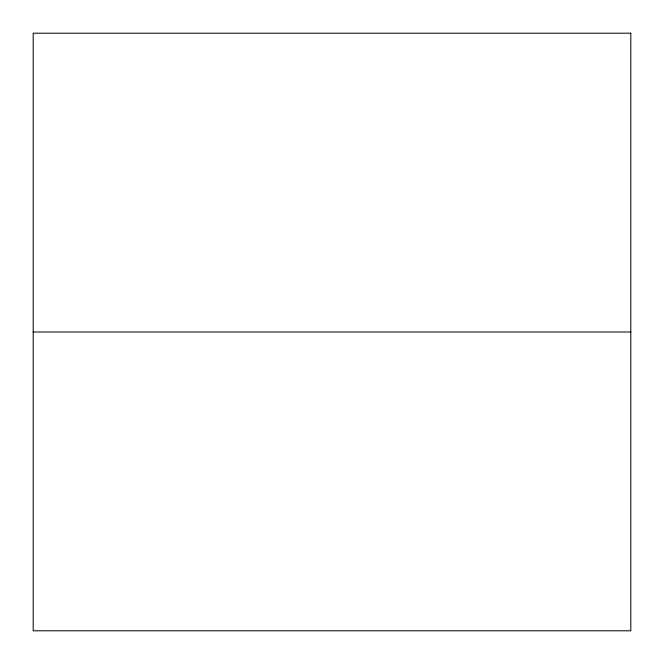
<?xml version="1.0" encoding="UTF-8"?>
<svg xmlns="http://www.w3.org/2000/svg" width="664" height="664" viewBox="0 0 664 664"><rect width="100%" height="100%" fill="white"/><g stroke="black" fill="none" stroke-linecap="round" stroke-linejoin="round"><path stroke-width="1" d="M33.2 332L630.8 332M630.8 33.2L33.2 33.2L33.2 630.8L630.8 630.8L630.8 33.2"/></g></svg>
